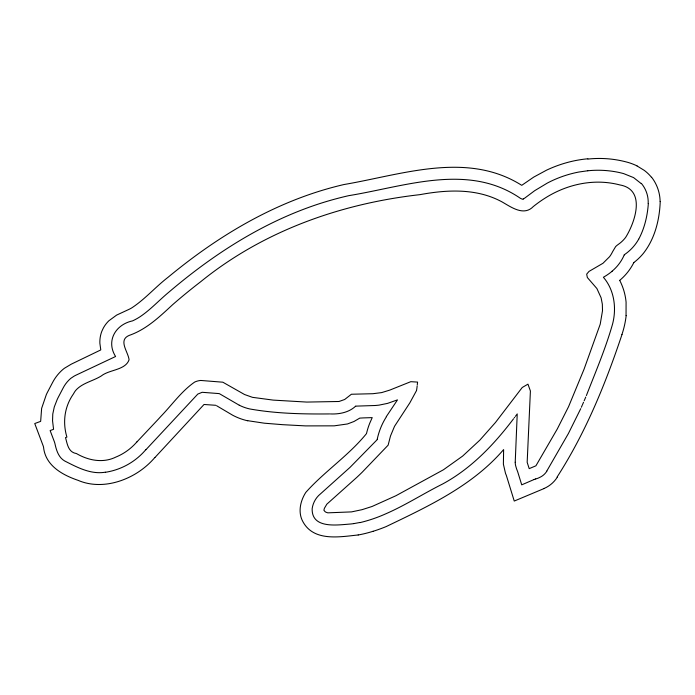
<?xml version="1.0" encoding="UTF-8"?>
<svg xmlns="http://www.w3.org/2000/svg" width="695" height="695" viewBox="0 0 695 695"><rect width="100%" height="100%" fill="white"/><g stroke="black" fill="none" stroke-linecap="round" stroke-linejoin="round"><path stroke-width="1.04" d="M648.339 203.548C647.445 215.841 644.569 228.29 638.696 239.202M626.047 315.634L626.082 302.116A59.57 59.57 0 0 0 619.723 280.398M417.287 384.752L417.582 382.102L410.806 381.677L389.756 390.112L381.659 392.597L372.928 393.709L351.401 394.247L344.668 399.495L339.021 401.493L306.764 402.075L273.178 400.103L252.493 397.34L244.579 394.534L222.826 382.198L200.786 380.46A17.766 17.766 0 0 0 194.643 382.085C181.438 391.233 171.952 404.95 160.806 416.453A258.436 258.436 0 0 1 157.001 420.597L136.898 441.933M417.174 385.812L416.991 387.402A55.522 55.522 0 0 1 416.522 390.555M416.522 390.555L409.833 402.865L394.534 426.304L390.494 436L388.131 445.165L362.234 472.174A322.81 322.81 0 0 1 356.761 477.413L326.832 504.179L324.461 508.184A16.75 16.75 0 0 0 323.905 510.26L325.008 511.581A8.653 8.653 0 0 0 325.946 512.206L327.814 512.841L351.522 511.894L362.008 509.687L372.042 506.49L395.898 495.743L443.401 469.794L462.67 456.059L479.845 440.135L495.466 422.49L522.232 387.489L527.965 384.161L530.407 390.998L527.166 462.305L529.199 468.647L535.923 465.798L557.303 428.954L568.571 406.662L584.069 369.167L600.211 324.209L602.504 310.743L602.339 304.175L601.097 297.773L596.901 288.547L587.353 277.522L586.676 274.169L589.004 271.415L602.982 263.275L609.55 256.724A29.755 29.755 0 0 0 612.564 251.755L615.631 246.612A16.454 16.454 0 0 1 618.055 244.588L620.244 242.946A33.047 33.047 0 0 0 625.639 237.395C635.03 222.409 646.393 189.622 619.862 184.931A86.38 86.38 0 0 0 598.612 182.142C580.073 182.055 561.725 187.772 546.027 197.536A124.475 124.475 0 0 0 533.3 206.554C523.795 216.449 511.199 207.127 502.155 201.967C476.909 188.189 447.432 189.579 420.049 194.635C340.672 203.574 263.066 231.044 200.612 281.788A570.812 570.812 0 0 0 172.516 304.792C159.511 316.842 146.332 329.447 129.235 335.39C117.759 340.081 128.236 351.861 129.07 359.81C125.3 370.374 109.306 369.471 101.244 375.986C93 381.121 82.166 382.936 75.642 390.486A21.823 21.823 0 0 0 73.548 393.787C64.496 406.54 62.437 422.204 66.902 437.086L65.521 437.598C67.337 444.053 68.188 452.254 76.441 453.557C88.335 460.49 103.008 463.417 115.848 457.084A55.487 55.487 0 0 0 136.872 441.916M621.99 334.53C605.414 384.144 585.529 432.855 557.129 476.987M586.38 395.559C595.624 371.851 605.693 348.308 612.634 323.801C616.708 307.954 614.293 289.928 603.39 277.262A59.492 59.492 0 0 0 612.139 271.241M585.755 397.045L584.182 400.763M583.539 402.249L582.575 404.473M582.271 405.168L581.359 407.253M580.751 408.634L568.406 433.515L546.783 471.071M386.298 416.635L397.497 399.868L387.593 403.378L379.123 405.115A77.623 77.623 0 0 1 375.057 405.506L355.953 406.132M515.386 416.366L517.228 413.925L515.221 462.253M514.239 417.886L514.7 417.278M513.544 418.798C494.041 444.557 471.175 468.621 442.454 484.085C423.22 493.702 405.089 505.482 385.308 514.022A144.047 144.047 0 0 1 359.932 522.631M145.907 449.734L197.814 394.065L202.175 392.301L218.187 393.526A49.727 49.727 0 0 1 219.342 393.648L239.271 405.22M154.916 457.536L204.035 404.481L215.798 405.298M377.498 439.344L349.993 467.405L318.553 495.605A23.091 23.091 0 0 0 312.151 508.766C311.629 529.243 337.648 524.925 350.714 523.995A74.061 74.061 0 0 0 353.937 523.587M624.197 254.917L624.345 254.778A4.717 4.717 0 0 1 624.814 254.396A46.209 46.209 0 0 0 638.688 239.202M355.692 406.115C348.977 412.491 339.342 414.316 330.368 413.942M523.257 198.996L524.282 198.396A12.823 12.823 0 0 0 525.099 197.84L534.698 190.673L547.33 183.072A113.407 113.407 0 0 1 578.883 172.021L587.753 170.762M544.011 488.576L514.248 501.052L506.403 475.606A8.54 8.54 0 0 0 506.09 474.789L505.873 474.285A12.91 12.91 0 0 1 505.508 473.365L503.389 464.191L503.623 449.587C472.53 485.831 428.311 506.307 386.107 526.61A163.933 163.933 0 0 1 373.067 531.319M534.134 479.498L521.719 484.849L517.792 472.096A18.183 18.183 0 0 0 517.297 470.715L516.906 469.742A21.363 21.363 0 0 1 516.567 468.864L515.664 465.772A16.437 16.437 0 0 1 515.221 462.253M535.689 478.951L537.261 478.464A15.438 15.438 0 0 0 538.382 478.038L540.449 477.057A15.968 15.968 0 0 0 546.869 471.114M359.897 522.484L353.937 523.587M358.194 534.959C339.412 536.948 313.827 541.718 302.951 521.771C297.703 512.458 300.318 500.956 305.8 492.407C324.487 471.418 348.655 455.616 366.491 433.593A71.29 71.29 0 0 1 369.749 423.203L372.216 417.617L363.268 417.912A92.305 92.305 0 0 0 361.209 418.034L359.767 418.103L353.99 421.5L347.483 423.959L334.208 425.844L305.548 425.896L282.683 424.68L264.326 423.194L247.741 420.692M105.397 472.183C90.81 474.72 77.171 467.318 64.618 460.941C58.51 457.423 56.382 450.247 54.974 443.801A19.477 19.477 0 0 0 54.384 441.794L50.136 430.57L53.567 429.302L52.559 420.805L52.777 414.012L54.288 406.957L57.199 399.503A84.416 84.416 0 0 1 58.041 397.74L62.958 388.331A31.857 31.857 0 0 1 70.786 378.358L73.913 376.264A47.929 47.929 0 0 1 75.269 375.509L115.587 356.5C105.814 341.01 115.535 324.513 132.519 320.89A54.531 54.531 0 0 0 139.956 316.798C150.546 309.727 159.138 300.188 168.928 292.117C212.679 254.822 261.998 222.904 316.79 204.573A340.376 340.376 0 0 1 348.786 195.651C404.924 186.538 468.222 162.448 520.346 198.275A12.64 12.64 0 0 0 521.068 198.64L522.101 199.074A1.955 1.955 0 0 0 522.675 199.23A1.92 1.92 0 0 0 523.248 198.987M329.569 413.925C302.898 414.177 276.011 413.638 249.696 408.938A45.097 45.097 0 0 1 239.271 405.211M636.968 165.905L644.23 170.353A41.118 41.118 0 0 1 650.607 176.269L651.502 177.347M216.614 405.732L232.712 415.245A60.352 60.352 0 0 0 247.715 420.796M641.111 183.523L633.588 177.599L623.65 173.611A89.603 89.603 0 0 0 614.814 171.656A100.454 100.454 0 0 0 587.753 170.779M660.224 201.454C659.581 219.733 654.864 238.793 643.37 253.38A56.86 56.86 0 0 1 633.77 262.614M587.866 158.781A118.941 118.941 0 0 0 567.007 162.578A126.959 126.959 0 0 0 546.522 170.179L533.743 177.095L521.745 185.33C467.005 150.789 402.075 174.654 343.929 184.54A343.165 343.165 0 0 0 314.114 192.906C260.286 210.707 211.515 241.269 168.042 277.288C155.472 286.974 144.994 299.258 131.668 307.946A37.096 37.096 0 0 1 129.192 309.275L116.647 315.087L108.915 320.743A29.92 29.92 0 0 0 103.329 328.075L101.896 331.141A28.408 28.408 0 0 0 100.966 333.887A30.18 30.18 0 0 0 99.871 343.243L100.784 349.924L71.29 364.154L64.4 368.272A36.757 36.757 0 0 0 61.16 371.043L60.951 371.243A44.558 44.558 0 0 0 52.377 382.884L47.243 392.692A89.916 89.916 0 0 0 46.339 394.586L41.631 408.365L40.657 421.361L34.75 423.542L43.22 446.008A10.164 10.164 0 0 1 43.55 447.224C45.401 465.563 62.376 474.989 78.057 480.332C92.974 486.778 110.027 485.258 124.779 479.185A78.9 78.9 0 0 0 154.872 457.501M587.892 159.077A105.788 105.788 0 0 1 628.48 162.552A60.022 60.022 0 0 1 636.994 165.862M651.632 177.251A40.727 40.727 0 0 1 660.111 201.454M633.805 262.632A55.626 55.626 0 0 1 619.792 280.293M626.169 315.643A94.433 94.433 0 0 1 621.947 334.512M557.338 477.126A29.338 29.338 0 0 1 543.994 488.524M373.059 531.284A119.123 119.123 0 0 1 358.203 534.985M377.22 439.283A68.136 68.136 0 0 1 386.429 416.722M624.24 254.935A43.446 43.446 0 0 1 612.095 271.189M145.828 449.674A66.207 66.207 0 0 1 105.414 472.287M534.134 479.489A17.801 17.801 0 0 1 535.689 478.951M641.32 183.35A29.199 29.199 0 0 1 648.183 203.539"/></g></svg>
